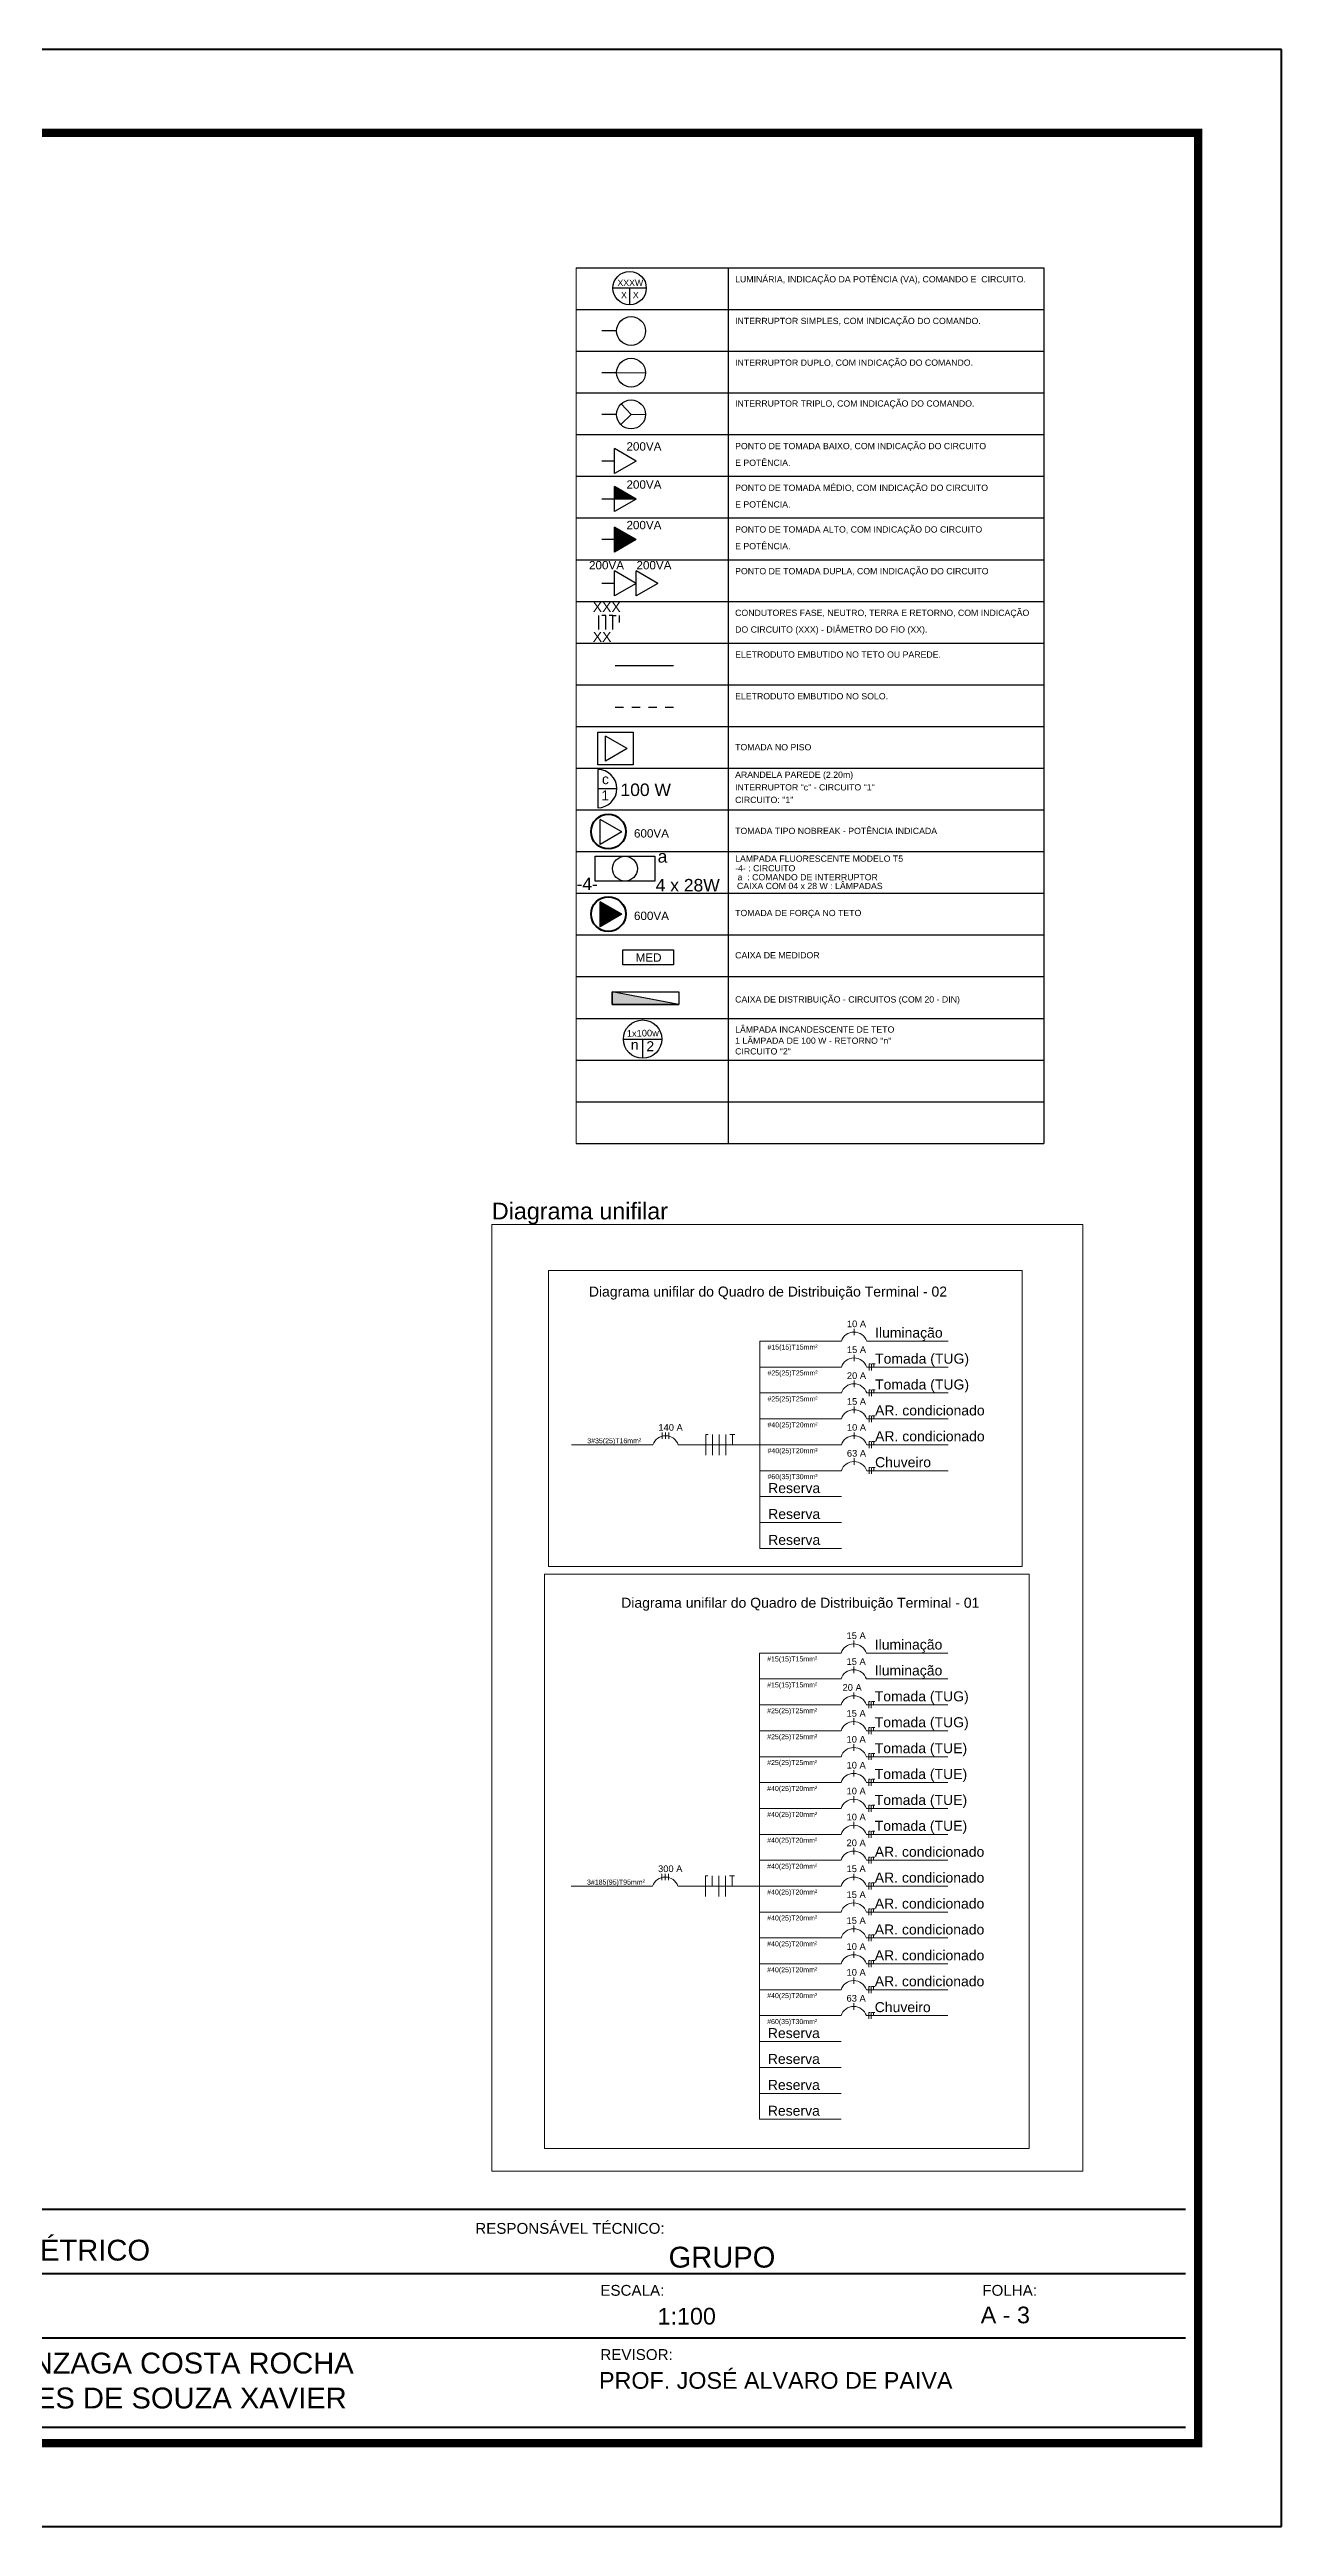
# Model space of a CAD drawing. Header units: millimetres. Extents: x 2676 to 2790, y 20 to 50.
# Drawn here: x 2774.98 to 2789.75, y 20.05 to 49.75 of the extents above; entities that cross this region are included whole.
import ezdxf
from ezdxf.enums import TextEntityAlignment as Align

# ---------------------------------------------------------------- set-up
doc = ezdxf.new("R2010")
doc.units = ezdxf.units.MM
doc.linetypes.add('Dashed', pattern=[0.75, 0.5, -0.25])
doc.layers.add('ARQ-FOLHA', color=7, linetype='Continuous', lineweight=50)
for name, color, linetype in [('CIRCUITO 1', 3, 'Continuous'), ('CIRCUITO 2', 211, 'Continuous'), ('ELETRODUTO PAREDE', 251, 'Dashed'), ('ELETRODUTO TETO', 251, 'Continuous'), ('LUMINÁRIAS', 250, 'Continuous'), ('TOMADAS', 250, 'Continuous')]:
    doc.layers.add(name, color=color, linetype=linetype)
doc.styles.add('arial', font='arial.ttf')
doc.styles.get("Standard").update_dxf_attribs({"font": 'arial.ttf', "height": 1.5})

# ---------------------------------------------------------------- blocks, each defined once
blk = doc.blocks.new('FOLHA A3')
at = {"layer": 'ARQ-FOLHA'}
for p, q in [((420, 0), (0, 0)), ((420, -297), (420, 0)), ((0, -297), (420, -297))]:
    blk.add_line(p, q, dxfattribs=at)
at = {"layer": 'ARQ-FOLHA', "const_width": 1}
blk.add_lwpolyline([(410, -10), (25, -10), (25, -287), (410, -287), (410, -10)], dxfattribs=at)

msp = doc.modelspace()

# ---------------------------------------------------------------- hatches: boundary and pattern name
h = msp.add_hatch(color=4)
h.dxf.hatch_style = 1
h.paths.add_polyline_path([(2782.523, 38.305), (2781.723, 38.455), (2781.723, 38.305)])
h = msp.add_hatch(color=4)
h.dxf.hatch_style = 1
h.paths.add_polyline_path([(2782.523, 38.305), (2781.723, 38.455), (2781.723, 38.305)])
h = msp.add_hatch(color=4)
h.dxf.hatch_style = 1
h.paths.add_polyline_path([(2782.523, 38.305), (2781.723, 38.455), (2781.723, 38.305)])
h = msp.add_hatch(color=4)
h.dxf.hatch_style = 1
h.paths.add_polyline_path([(2782.523, 38.305), (2781.723, 38.455), (2781.723, 38.305)])
msp.add_hatch(color=4).paths.add_polyline_path([(2782.523, 38.305), (2781.723, 38.455), (2781.723, 38.305)])
at = {"layer": 'TOMADAS', "lineweight": 20}
h = msp.add_hatch(color=4, dxfattribs=at)
h.dxf.hatch_style = 1
h.paths.add_polyline_path([(2782.013, 44.363), (2781.753, 44.513), (2781.753, 44.363)])
h = msp.add_hatch(color=4, dxfattribs=at)
h.dxf.hatch_style = 1
h.paths.add_polyline_path([(2781.753, 43.727), (2782.013, 43.877), (2781.753, 44.027)])
at = {"layer": 'TOMADAS'}
h = msp.add_hatch(color=4, dxfattribs=at)
h.dxf.hatch_style = 1
h.paths.add_polyline_path([(2781.839, 39.385), (2781.58, 39.535), (2781.58, 39.235)])
at = {"layer": 'TOMADAS', "linetype": 'Continuous', "transparency": 33554687}
h = msp.add_hatch(dxfattribs=at)
h.set_pattern_fill('ANSI31', color=4, scale=0.9, angle=-180)
h.set_pattern_definition([(225, (0, 1.4296), (2.0205576, -2.0205576), [])])
h.paths.add_polyline_path([(2782.523, 38.305), (2781.723, 38.455), (2781.723, 38.305)])

# ---------------------------------------------------------------- linework, layer by layer
at = {"color": 7}
for p, q in [((2781.292, 47.137), (2786.9, 47.137)), ((2783.115, 47.137), (2783.115, 36.637)), ((2786.9, 47.137), (2786.9, 36.637)), ((2781.292, 46.637), (2786.9, 46.637)), ((2781.292, 46.137), (2786.9, 46.137)), ((2781.292, 45.637), (2786.9, 45.637)), ((2781.292, 45.137), (2786.9, 45.137)), ((2781.292, 44.637), (2786.9, 44.637)), ((2781.292, 44.137), (2786.9, 44.137)), ((2781.292, 43.637), (2786.9, 43.637)), ((2781.292, 43.137), (2786.9, 43.137)), ((2781.292, 42.637), (2786.9, 42.637)), ((2781.292, 42.137), (2786.9, 42.137)), ((2781.292, 41.637), (2786.9, 41.637)), ((2781.292, 41.137), (2786.9, 41.137)), ((2781.292, 40.637), (2786.9, 40.637)), ((2781.292, 40.137), (2786.9, 40.137)), ((2781.292, 39.637), (2786.9, 39.637)), ((2781.292, 39.137), (2786.9, 39.137)), ((2781.292, 38.637), (2786.9, 38.637)), ((2781.292, 38.137), (2786.9, 38.137)), ((2781.292, 37.637), (2786.9, 37.637)), ((2781.292, 37.137), (2786.9, 37.137)), ((2781.292, 36.637), (2786.9, 36.637))]:
    msp.add_line(p, q, dxfattribs=at)
at = {"color": 4}
for p, q in [((2781.562, 42.798), (2781.562, 42.966)), ((2781.646, 42.966), (2781.601, 42.966)), ((2781.646, 42.798), (2781.646, 42.966)), ((2781.73, 42.966), (2781.688, 42.966)), ((2781.73, 42.798), (2781.73, 42.966)), ((2781.73, 42.966), (2781.772, 42.966)), ((2781.81, 42.882), (2781.81, 42.966)), ((2782.523, 38.305), (2781.723, 38.455)), ((2781.723, 38.455), (2781.723, 38.305)), ((2781.723, 38.305), (2781.723, 38.305)), ((2781.723, 38.305), (2782.523, 38.305))]:
    msp.add_line(p, q, dxfattribs=at)
for points in [[(2782.46, 38.959), (2782.46, 38.78), (2781.852, 38.78), (2781.852, 38.959)], [(2782.523, 38.455), (2782.523, 38.305), (2781.723, 38.305), (2781.723, 38.455)]]:
    msp.add_lwpolyline(points, close=True, dxfattribs=at)
at = {"layer": 'ARQ-FOLHA'}
for p, q in [((2788.599, 23.853), (2771.399, 23.853)), ((2788.599, 23.083), (2771.399, 23.083)), ((2788.599, 22.313), (2771.399, 22.313)), ((2788.599, 21.239), (2771.399, 21.239))]:
    msp.add_line(p, q, dxfattribs=at)
at = {"layer": 'ARQ-FOLHA', "color": 4}
for centre in [(2781.678, 40.376), (2781.678, 39.388)]:
    msp.add_circle(centre, 0.208, dxfattribs=at)
at = {"layer": 'CIRCUITO 1', "color": 4, "linetype": 'Continuous', "ltscale": 0.02}
for p, q in [((2781.777, 46.379), (2781.598, 46.379)), ((2781.777, 45.879), (2781.598, 45.879)), ((2781.777, 45.379), (2781.598, 45.379))]:
    msp.add_line(p, q, dxfattribs=at)
at = {"layer": 'CIRCUITO 1', "color": 4}
for p, q in [((2781.55, 41.122), (2781.55, 40.662)), ((2781.55, 40.892), (2781.78, 40.892))]:
    msp.add_line(p, q, dxfattribs=at)
msp.add_arc((2781.55, 40.892), 0.23, 270, 90, dxfattribs=at)
at = {"layer": 'CIRCUITO 2', "color": 4}
for p, q in [((2781.858, 37.888), (2782.318, 37.888)), ((2782.088, 37.888), (2782.088, 37.658))]:
    msp.add_line(p, q, dxfattribs=at)
for centre, radius in [((2781.95, 46.379), 0.173), ((2781.95, 45.879), 0.173), ((2781.95, 45.379), 0.173), ((2782.088, 37.888), 0.23)]:
    msp.add_circle(centre, radius, dxfattribs=at)
at = {"layer": 'ELETRODUTO PAREDE', "color": 4, "ltscale": 0.2}
msp.add_line((2781.76, 41.868), (2782.46, 41.868), dxfattribs=at)
at = {"layer": 'ELETRODUTO TETO', "color": 4}
msp.add_line((2781.76, 42.368), (2782.46, 42.368), dxfattribs=at)
at = {"layer": 'LUMINÁRIAS', "color": 4}
for p, q in [((2782.133, 46.893), (2781.733, 46.893)), ((2781.933, 46.893), (2781.933, 46.693))]:
    msp.add_line(p, q, dxfattribs=at)
msp.add_circle((2781.933, 46.893), 0.2, dxfattribs=at)
at = {"layer": 'TOMADAS', "color": 7, "lineweight": 20}
for p, q in [((2781.292, 47.137), (2781.292, 36.637)), ((2783.494, 34.266), (2784.472, 34.266)), ((2783.494, 34.266), (2783.494, 31.781)), ((2784.624, 34.376), (2784.624, 34.415)), ((2784.624, 34.337), (2784.624, 34.376)), ((2784.776, 34.266), (2785.754, 34.266)), ((2783.494, 33.955), (2784.472, 33.955)), ((2784.624, 34.065), (2784.624, 34.104)), ((2784.624, 34.026), (2784.624, 34.065)), ((2784.776, 33.955), (2785.754, 33.955)), ((2784.804, 33.955), (2784.804, 33.994)), ((2784.804, 33.994), (2784.823, 33.994)), ((2784.804, 33.916), (2784.804, 33.955)), ((2784.832, 33.955), (2784.832, 33.994)), ((2784.832, 33.916), (2784.832, 33.955)), ((2784.841, 33.994), (2784.86, 33.994)), ((2784.86, 33.955), (2784.86, 33.994)), ((2784.86, 33.994), (2784.879, 33.994)), ((2783.494, 33.645), (2784.472, 33.645)), ((2784.624, 33.755), (2784.624, 33.794)), ((2784.624, 33.716), (2784.624, 33.755)), ((2784.776, 33.645), (2785.754, 33.645)), ((2784.804, 33.645), (2784.804, 33.684)), ((2784.804, 33.684), (2784.823, 33.684)), ((2784.804, 33.605), (2784.804, 33.645)), ((2784.832, 33.645), (2784.832, 33.684)), ((2784.832, 33.605), (2784.832, 33.645)), ((2784.841, 33.684), (2784.86, 33.684)), ((2784.86, 33.645), (2784.86, 33.684)), ((2784.86, 33.684), (2784.879, 33.684)), ((2783.494, 33.334), (2784.472, 33.334)), ((2784.624, 33.444), (2784.624, 33.483)), ((2784.624, 33.405), (2784.624, 33.444)), ((2784.776, 33.334), (2785.754, 33.334)), ((2784.804, 33.334), (2784.804, 33.373)), ((2784.804, 33.373), (2784.823, 33.373)), ((2784.804, 33.295), (2784.804, 33.334)), ((2784.832, 33.334), (2784.832, 33.373)), ((2784.832, 33.295), (2784.832, 33.334)), ((2784.841, 33.373), (2784.86, 33.373)), ((2784.86, 33.334), (2784.86, 33.373)), ((2784.86, 33.373), (2784.879, 33.373)), ((2781.234, 33.023), (2782.212, 33.023)), ((2782.324, 33.134), (2782.324, 33.173)), ((2782.324, 33.095), (2782.324, 33.134)), ((2782.364, 33.134), (2782.364, 33.173)), ((2782.364, 33.095), (2782.364, 33.134)), ((2782.404, 33.134), (2782.404, 33.173)), ((2782.404, 33.095), (2782.404, 33.134)), ((2782.516, 33.023), (2783.494, 33.023)), ((2782.845, 33.023), (2782.845, 33.148)), ((2782.845, 33.148), (2782.875, 33.148)), ((2782.845, 32.898), (2782.845, 33.023)), ((2782.925, 33.023), (2782.925, 33.148)), ((2782.925, 32.898), (2782.925, 33.023)), ((2783.005, 33.023), (2783.005, 33.148)), ((2783.005, 32.898), (2783.005, 33.023)), ((2783.085, 33.023), (2783.085, 33.148)), ((2783.085, 32.898), (2783.085, 33.023)), ((2783.135, 33.148), (2783.165, 33.148)), ((2783.165, 33.023), (2783.165, 33.148)), ((2783.165, 33.148), (2783.195, 33.148)), ((2783.494, 33.023), (2784.472, 33.023)), ((2784.624, 33.134), (2784.624, 33.173)), ((2784.624, 33.095), (2784.624, 33.134)), ((2784.776, 33.023), (2785.754, 33.023)), ((2784.804, 33.023), (2784.804, 33.063)), ((2784.804, 33.063), (2784.823, 33.063)), ((2784.804, 32.984), (2784.804, 33.023)), ((2784.832, 33.023), (2784.832, 33.063)), ((2784.832, 32.984), (2784.832, 33.023)), ((2784.841, 33.063), (2784.86, 33.063)), ((2784.86, 33.023), (2784.86, 33.063)), ((2784.86, 33.063), (2784.879, 33.063)), ((2783.494, 32.713), (2784.472, 32.713)), ((2784.624, 32.823), (2784.624, 32.862)), ((2784.624, 32.784), (2784.624, 32.823)), ((2784.776, 32.713), (2785.754, 32.713)), ((2784.804, 32.713), (2784.804, 32.752)), ((2784.804, 32.752), (2784.823, 32.752)), ((2784.804, 32.674), (2784.804, 32.713)), ((2784.832, 32.713), (2784.832, 32.752)), ((2784.832, 32.674), (2784.832, 32.713)), ((2784.841, 32.752), (2784.86, 32.752)), ((2784.86, 32.713), (2784.86, 32.752)), ((2784.86, 32.752), (2784.879, 32.752)), ((2783.494, 32.402), (2784.472, 32.402)), ((2783.494, 32.092), (2784.472, 32.092)), ((2783.494, 31.781), (2784.472, 31.781)), ((2784.62, 30.637), (2784.62, 30.676)), ((2784.62, 30.597), (2784.62, 30.637)), ((2783.49, 30.526), (2784.468, 30.526)), ((2783.49, 30.526), (2783.49, 24.936)), ((2784.62, 30.326), (2784.62, 30.365)), ((2784.62, 30.287), (2784.62, 30.326)), ((2784.772, 30.526), (2785.75, 30.526)), ((2783.49, 30.216), (2784.468, 30.216)), ((2784.62, 30.015), (2784.62, 30.055)), ((2784.62, 29.976), (2784.62, 30.015)), ((2784.772, 30.216), (2785.75, 30.216)), ((2783.49, 29.905), (2784.468, 29.905)), ((2784.62, 29.705), (2784.62, 29.744)), ((2784.62, 29.666), (2784.62, 29.705)), ((2784.772, 29.905), (2785.75, 29.905)), ((2784.8, 29.905), (2784.8, 29.944)), ((2784.8, 29.944), (2784.819, 29.944)), ((2784.8, 29.866), (2784.8, 29.905)), ((2784.828, 29.905), (2784.828, 29.944)), ((2784.828, 29.866), (2784.828, 29.905)), ((2784.838, 29.944), (2784.856, 29.944)), ((2784.856, 29.905), (2784.856, 29.944)), ((2784.856, 29.944), (2784.875, 29.944)), ((2783.49, 29.595), (2784.468, 29.595)), ((2784.62, 29.394), (2784.62, 29.433)), ((2784.772, 29.595), (2785.75, 29.595)), ((2784.8, 29.595), (2784.8, 29.634)), ((2784.8, 29.634), (2784.819, 29.634)), ((2784.8, 29.556), (2784.8, 29.595)), ((2784.828, 29.595), (2784.828, 29.634)), ((2784.828, 29.556), (2784.828, 29.595)), ((2784.838, 29.634), (2784.856, 29.634)), ((2784.856, 29.595), (2784.856, 29.634)), ((2784.856, 29.634), (2784.875, 29.634)), ((2783.49, 29.284), (2784.468, 29.284)), ((2784.62, 29.355), (2784.62, 29.394)), ((2784.62, 29.084), (2784.62, 29.123)), ((2784.772, 29.284), (2785.75, 29.284)), ((2784.8, 29.284), (2784.8, 29.323)), ((2784.8, 29.323), (2784.819, 29.323)), ((2784.8, 29.245), (2784.8, 29.284)), ((2784.828, 29.284), (2784.828, 29.323)), ((2784.828, 29.245), (2784.828, 29.284)), ((2784.838, 29.323), (2784.856, 29.323)), ((2784.856, 29.284), (2784.856, 29.323)), ((2784.856, 29.323), (2784.875, 29.323)), ((2783.49, 28.974), (2784.468, 28.974)), ((2784.62, 29.045), (2784.62, 29.084)), ((2784.62, 28.773), (2784.62, 28.812)), ((2784.772, 28.974), (2785.75, 28.974)), ((2784.8, 28.974), (2784.8, 29.013)), ((2784.8, 29.013), (2784.819, 29.013)), ((2784.8, 28.934), (2784.8, 28.974)), ((2784.828, 28.974), (2784.828, 29.013)), ((2784.828, 28.934), (2784.828, 28.974)), ((2784.838, 29.013), (2784.856, 29.013)), ((2784.856, 28.974), (2784.856, 29.013)), ((2784.856, 29.013), (2784.875, 29.013)), ((2783.49, 28.663), (2784.468, 28.663)), ((2784.62, 28.734), (2784.62, 28.773)), ((2784.772, 28.663), (2785.75, 28.663)), ((2784.8, 28.663), (2784.8, 28.702)), ((2784.8, 28.702), (2784.819, 28.702)), ((2784.8, 28.624), (2784.8, 28.663)), ((2784.828, 28.663), (2784.828, 28.702)), ((2784.828, 28.624), (2784.828, 28.663)), ((2784.838, 28.702), (2784.856, 28.702)), ((2784.856, 28.663), (2784.856, 28.702)), ((2784.856, 28.702), (2784.875, 28.702)), ((2783.49, 28.352), (2784.468, 28.352)), ((2784.62, 28.463), (2784.62, 28.502)), ((2784.62, 28.423), (2784.62, 28.463)), ((2784.772, 28.352), (2785.75, 28.352)), ((2784.8, 28.352), (2784.8, 28.392)), ((2784.8, 28.392), (2784.819, 28.392)), ((2784.8, 28.313), (2784.8, 28.352)), ((2784.828, 28.352), (2784.828, 28.392)), ((2784.828, 28.313), (2784.828, 28.352)), ((2784.838, 28.392), (2784.856, 28.392)), ((2784.856, 28.352), (2784.856, 28.392)), ((2784.856, 28.392), (2784.875, 28.392)), ((2783.49, 28.042), (2784.468, 28.042)), ((2784.62, 28.152), (2784.62, 28.191)), ((2784.62, 28.113), (2784.62, 28.152)), ((2784.772, 28.042), (2785.75, 28.042)), ((2784.8, 28.042), (2784.8, 28.081)), ((2784.8, 28.081), (2784.819, 28.081)), ((2784.8, 28.003), (2784.8, 28.042)), ((2784.828, 28.042), (2784.828, 28.081)), ((2784.828, 28.003), (2784.828, 28.042)), ((2784.838, 28.081), (2784.856, 28.081)), ((2784.856, 28.042), (2784.856, 28.081)), ((2784.856, 28.081), (2784.875, 28.081)), ((2781.23, 27.731), (2782.208, 27.731)), ((2782.32, 27.842), (2782.32, 27.881)), ((2782.32, 27.802), (2782.32, 27.842)), ((2782.36, 27.842), (2782.36, 27.881)), ((2782.36, 27.802), (2782.36, 27.842)), ((2782.4, 27.842), (2782.4, 27.881)), ((2782.4, 27.802), (2782.4, 27.842)), ((2782.513, 27.731), (2783.49, 27.731)), ((2782.841, 27.731), (2782.841, 27.856)), ((2782.841, 27.856), (2782.872, 27.856)), ((2782.841, 27.606), (2782.841, 27.731)), ((2782.921, 27.731), (2782.921, 27.856)), ((2783.001, 27.731), (2783.001, 27.856)), ((2783.001, 27.606), (2783.001, 27.731)), ((2783.081, 27.731), (2783.081, 27.856)), ((2783.081, 27.606), (2783.081, 27.731)), ((2783.131, 27.856), (2783.161, 27.856)), ((2783.161, 27.731), (2783.161, 27.856)), ((2783.161, 27.856), (2783.192, 27.856)), ((2783.49, 27.731), (2784.468, 27.731)), ((2784.62, 27.842), (2784.62, 27.881)), ((2784.62, 27.802), (2784.62, 27.842)), ((2784.772, 27.731), (2785.75, 27.731)), ((2784.8, 27.731), (2784.8, 27.77)), ((2784.8, 27.77), (2784.819, 27.77)), ((2784.8, 27.692), (2784.8, 27.731)), ((2784.828, 27.731), (2784.828, 27.77)), ((2784.828, 27.692), (2784.828, 27.731)), ((2784.838, 27.77), (2784.856, 27.77)), ((2784.856, 27.731), (2784.856, 27.77)), ((2784.856, 27.77), (2784.875, 27.77)), ((2783.49, 27.421), (2784.468, 27.421)), ((2784.62, 27.531), (2784.62, 27.57)), ((2784.62, 27.492), (2784.62, 27.531)), ((2784.772, 27.421), (2785.75, 27.421)), ((2784.8, 27.421), (2784.8, 27.46)), ((2784.8, 27.46), (2784.819, 27.46)), ((2784.8, 27.382), (2784.8, 27.421)), ((2784.828, 27.421), (2784.828, 27.46)), ((2784.828, 27.382), (2784.828, 27.421)), ((2784.838, 27.46), (2784.856, 27.46)), ((2784.856, 27.421), (2784.856, 27.46)), ((2784.856, 27.46), (2784.875, 27.46)), ((2783.49, 27.11), (2784.468, 27.11)), ((2784.62, 27.22), (2784.62, 27.26)), ((2784.62, 27.181), (2784.62, 27.22)), ((2784.772, 27.11), (2785.75, 27.11)), ((2784.8, 27.11), (2784.8, 27.149)), ((2784.8, 27.149), (2784.819, 27.149)), ((2784.8, 27.071), (2784.8, 27.11)), ((2784.828, 27.11), (2784.828, 27.149)), ((2784.828, 27.071), (2784.828, 27.11)), ((2784.838, 27.149), (2784.856, 27.149)), ((2784.856, 27.11), (2784.856, 27.149)), ((2784.856, 27.149), (2784.875, 27.149)), ((2783.49, 26.8), (2784.468, 26.8)), ((2784.62, 26.91), (2784.62, 26.949)), ((2784.62, 26.871), (2784.62, 26.91)), ((2784.772, 26.8), (2785.75, 26.8)), ((2784.8, 26.8), (2784.8, 26.839)), ((2784.8, 26.839), (2784.819, 26.839)), ((2784.8, 26.761), (2784.8, 26.8)), ((2784.828, 26.8), (2784.828, 26.839)), ((2784.828, 26.761), (2784.828, 26.8)), ((2784.838, 26.839), (2784.856, 26.839)), ((2784.856, 26.8), (2784.856, 26.839)), ((2784.856, 26.839), (2784.875, 26.839)), ((2783.49, 26.489), (2784.468, 26.489)), ((2784.62, 26.599), (2784.62, 26.638)), ((2784.62, 26.56), (2784.62, 26.599)), ((2784.772, 26.489), (2785.75, 26.489)), ((2784.8, 26.489), (2784.8, 26.528)), ((2784.8, 26.528), (2784.819, 26.528)), ((2784.8, 26.45), (2784.8, 26.489)), ((2784.828, 26.489), (2784.828, 26.528)), ((2784.828, 26.45), (2784.828, 26.489)), ((2784.838, 26.528), (2784.856, 26.528)), ((2784.856, 26.489), (2784.856, 26.528)), ((2784.856, 26.528), (2784.875, 26.528)), ((2783.49, 26.179), (2784.468, 26.179)), ((2784.62, 26.289), (2784.62, 26.328)), ((2784.62, 26.25), (2784.62, 26.289)), ((2784.772, 26.179), (2785.75, 26.179)), ((2784.8, 26.179), (2784.8, 26.218)), ((2784.8, 26.218), (2784.819, 26.218)), ((2784.8, 26.139), (2784.8, 26.179)), ((2784.828, 26.179), (2784.828, 26.218)), ((2784.828, 26.139), (2784.828, 26.179)), ((2784.838, 26.218), (2784.856, 26.218)), ((2784.856, 26.179), (2784.856, 26.218)), ((2784.856, 26.218), (2784.875, 26.218)), ((2783.49, 25.868), (2784.468, 25.868)), ((2783.49, 25.557), (2784.468, 25.557)), ((2783.49, 25.247), (2784.468, 25.247)), ((2783.49, 24.936), (2784.468, 24.936))]:
    msp.add_line(p, q, dxfattribs=at)
at = {"layer": 'TOMADAS', "color": 4, "lineweight": 20}
for p, q in [((2781.777, 45.879), (2782.123, 45.879)), ((2781.95, 45.379), (2781.83, 45.504)), ((2781.95, 45.379), (2781.828, 45.257)), ((2781.95, 45.379), (2782.123, 45.379))]:
    msp.add_line(p, q, dxfattribs=at)
at = {"layer": 'TOMADAS', "color": 4, "linetype": 'Continuous'}
for p, q in [((2781.753, 44.67), (2781.753, 44.97)), ((2782.013, 44.82), (2781.753, 44.97)), ((2781.753, 44.82), (2781.598, 44.82)), ((2782.013, 44.82), (2781.753, 44.67)), ((2781.753, 44.363), (2781.598, 44.363)), ((2781.753, 44.213), (2781.753, 44.513)), ((2782.013, 44.363), (2781.753, 44.513)), ((2782.013, 44.363), (2781.753, 44.213)), ((2781.753, 43.727), (2781.753, 44.027)), ((2782.013, 43.877), (2781.753, 44.027)), ((2781.753, 43.877), (2781.598, 43.877)), ((2782.013, 43.877), (2781.753, 43.727)), ((2781.753, 43.203), (2781.753, 43.503)), ((2782.013, 43.353), (2781.753, 43.503)), ((2782.013, 43.203), (2782.013, 43.503)), ((2782.273, 43.353), (2782.013, 43.503)), ((2781.753, 43.353), (2781.598, 43.353)), ((2782.013, 43.353), (2781.753, 43.203)), ((2782.273, 43.353), (2782.013, 43.203)), ((2781.645, 41.221), (2781.645, 41.521)), ((2781.905, 41.371), (2781.645, 41.521)), ((2781.905, 41.371), (2781.645, 41.221)), ((2781.58, 40.223), (2781.58, 40.523)), ((2781.839, 40.373), (2781.58, 40.523)), ((2781.839, 40.373), (2781.58, 40.223)), ((2781.58, 39.235), (2781.58, 39.535)), ((2781.839, 39.385), (2781.58, 39.535)), ((2781.839, 39.385), (2781.58, 39.235))]:
    msp.add_line(p, q, dxfattribs=at)
at = {"layer": 'TOMADAS', "color": 5, "lineweight": 20}
msp.add_line((2781.753, 44.363), (2782.013, 44.363), dxfattribs=at)
at = {"layer": 'TOMADAS', "color": 4, "linetype": 'Continuous'}
msp.add_lwpolyline([(2781.977, 41.177), (2781.55, 41.177), (2781.55, 41.568), (2781.977, 41.568)], close=True, dxfattribs=at)
at = {"layer": 'TOMADAS', "color": 4}
msp.add_lwpolyline([(2781.519, 40.081), (2782.236, 40.081), (2782.236, 39.784), (2781.519, 39.784)], close=True, dxfattribs=at)
at = {"layer": 'TOMADAS', "color": 7, "lineweight": 20}
for points in [[(2780.281, 35.665), (2787.369, 35.665), (2787.369, 24.315), (2780.281, 24.315)], [(2786.641, 35.113), (2780.961, 35.113), (2780.961, 31.566), (2786.641, 31.566)], [(2786.722, 31.471), (2780.912, 31.471), (2780.912, 24.586), (2786.722, 24.586)]]:
    msp.add_lwpolyline(points, close=True, dxfattribs=at)
at = {"layer": 'TOMADAS', "color": 4}
msp.add_circle((2781.877, 39.932), 0.149, dxfattribs=at)
at = {"layer": 'TOMADAS', "color": 7, "lineweight": 20}
for centre in [(2784.624, 34.216), (2784.624, 33.905), (2784.624, 33.595), (2784.624, 33.284), (2782.364, 32.973), (2784.624, 32.973), (2784.624, 32.663), (2784.62, 30.476), (2784.62, 30.166), (2784.62, 29.855), (2784.62, 29.545), (2784.62, 29.234), (2784.62, 28.924), (2784.62, 28.613), (2784.62, 28.302), (2784.62, 27.992), (2782.36, 27.681), (2784.62, 27.681), (2784.62, 27.371), (2784.62, 27.06), (2784.62, 26.75), (2784.62, 26.439), (2784.62, 26.129)]:
    msp.add_arc(centre, 0.16, 18.1739, 161.8261, dxfattribs=at)

# ---------------------------------------------------------------- block references
at = {"layer": 'ARQ-FOLHA', "xscale": 0.1, "yscale": 0.1, "zscale": 0.1}
msp.add_blockref('FOLHA A3', (2747.749, 49.754), dxfattribs=at)

# ---------------------------------------------------------------- texts
at = {"color": 7}
for s, p in [('LUMINÁRIA, INDICAÇÃO DA POTÊNCIA (VA), COMANDO E  CIRCUITO.', (2783.198, 47.037)), ('INTERRUPTOR SIMPLES, COM INDICAÇÃO DO COMANDO.', (2783.198, 46.537)), ('INTERRUPTOR DUPLO, COM INDICAÇÃO DO COMANDO.', (2783.198, 46.037)), ('INTERRUPTOR TRIPLO, COM INDICAÇÃO DO COMANDO.', (2783.198, 45.547)), ('PONTO DE TOMADA BAIXO, COM INDICAÇÃO DO CIRCUITO ', (2783.198, 45.037)), ('E POTÊNCIA.', (2783.198, 44.837)), ('PONTO DE TOMADA MÉDIO, COM INDICAÇÃO DO CIRCUITO ', (2783.198, 44.537)), ('E POTÊNCIA.', (2783.198, 44.337)), ('PONTO DE TOMADA ALTO, COM INDICAÇÃO DO CIRCUITO ', (2783.198, 44.037)), ('E POTÊNCIA.', (2783.198, 43.837)), ('PONTO DE TOMADA DUPLA, COM INDICAÇÃO DO CIRCUITO ', (2783.198, 43.537)), ('CONDUTORES FASE, NEUTRO, TERRA E RETORNO, COM INDICAÇÃO', (2783.198, 43.037)), ('DO CIRCUITO (XXX) - DIÂMETRO DO FIO (XX).', (2783.198, 42.837)), ('ELETRODUTO EMBUTIDO NO TETO OU PAREDE.', (2783.198, 42.537)), ('ELETRODUTO EMBUTIDO NO SOLO.', (2783.198, 42.037)), ('TOMADA NO PISO', (2783.198, 41.426)), ('ARANDELA PAREDE (2.20m)', (2783.198, 41.096)), ('CIRCUITO: "1"', (2783.198, 40.794)), ('INTERRUPTOR "c" - CIRCUITO "1"', (2783.198, 40.945)), ('TOMADA TIPO NOBREAK - POTÊNCIA INDICADA', (2783.198, 40.422)), ('-4- : CIRCUITO', (2783.198, 39.975)), ('LAMPADA FLUORESCENTE MODELO T5', (2783.198, 40.09)), (' a  : COMANDO DE INTERRUPTOR', (2783.198, 39.867)), ('CAIXA COM 04 x 28 W : LÂMPADAS', (2783.22, 39.762)), ('TOMADA DE FORÇA NO TETO', (2783.198, 39.438)), ('CAIXA DE MEDIDOR', (2783.198, 38.931)), ('CAIXA DE DISTRIBUIÇÃO - CIRCUITOS (COM 20 - DIN)', (2783.198, 38.402)), ('LÂMPADA INCANDESCENTE DE TETO', (2783.198, 38.041)), ('CIRCUITO "2"', (2783.198, 37.779)), ('1 LÂMPADA DE 100 W - RETORNO "n"', (2783.198, 37.907))]:
    msp.add_text(s, height=0.075, dxfattribs=at).set_placement(p, align=Align.TOP_LEFT)
at = {"color": 4}
msp.add_text('MED', height=0.1, dxfattribs=at).set_placement((2782.005, 38.816))
at = {"layer": 'ARQ-FOLHA', "style": 'arial'}
for s, height, p in [('PROJETO ELÉTRICO  ', 0.25, (2772.69, 23.242)), ('RESPONSÁVEL TÉCNICO:', 0.13, (2780.082, 23.563)), ('GRUPO', 0.25, (2782.4, 23.158)), ('ESCALA:', 0.13, (2781.582, 22.82)), ('FOLHA:', 0.13, (2786.162, 22.82)), ('1:100', 0.2, (2782.268, 22.475)), ('A - 3', 0.2, (2786.143, 22.49)), ('REVISOR:', 0.13, (2781.582, 22.05)), ('PROF. JOSÉ ALVARO DE PAIVA ', 0.2, (2781.566, 21.705))]:
    msp.add_text(s, height=height, dxfattribs=at).set_placement(p)
at = {"layer": 'CIRCUITO 1', "color": 4}
for s, height, p in [('c', 0.12, (2781.601, 40.945)), ('1', 0.12, (2781.594, 40.75)), ('100 W', 0.15, (2781.823, 40.803)), ('2', 0.12, (2782.134, 37.743))]:
    msp.add_text(s, height=height, dxfattribs=at).set_placement(p)
at = {"layer": 'CIRCUITO 2', "color": 4}
msp.add_text('1x100w', height=0.08, rotation=1, dxfattribs=at).set_placement((2781.899, 37.916))
msp.add_text('n', height=0.12, dxfattribs=at).set_placement((2781.947, 37.761))
at = {"layer": 'LUMINÁRIAS', "color": 4}
for s, p in [('XXXW', (2781.787, 46.919)), ('X', (2781.83, 46.772)), ('X', (2781.972, 46.772))]:
    msp.add_text(s, height=0.075, dxfattribs=at).set_placement(p)
at = {"layer": 'TOMADAS', "color": 2, "linetype": 'Continuous'}
for p in [(2781.895, 44.945), (2781.895, 44.488), (2781.895, 44.002), (2781.446, 43.521), (2782.015, 43.521)]:
    msp.add_text('200VA', height=0.1, dxfattribs=at).set_placement(p)
at = {"layer": 'TOMADAS', "color": 4, "lineweight": 20}
for s, p in [('XXX', (2781.491, 43.009)), ('XX', (2781.491, 42.651))]:
    msp.add_text(s, height=0.12, dxfattribs=at).set_placement(p)
at = {"layer": 'TOMADAS', "color": 4, "linetype": 'Continuous'}
for p in [(2781.985, 40.305), (2781.985, 39.317)]:
    msp.add_text('600VA', height=0.1, dxfattribs=at).set_placement(p)
at = {"layer": 'TOMADAS', "color": 4}
for s, p in [('a', (2782.269, 40.004)), ('-4-', (2781.296, 39.675)), ('4 x 28W', (2782.245, 39.659))]:
    msp.add_text(s, height=0.15, dxfattribs=at).set_placement(p)
at = {"layer": 'TOMADAS', "color": 7, "lineweight": 20, "attachment_point": 1}
for s, width, heights, insert, char_height in [('Diagrama unifilar', 7.87784, [1.325], (2780.281, 35.927), 0.2), ('Diagrama unifilar do Quadro de Distribuição Terminal - 02', 10.94652, [0.443], (2781.444, 34.921), 0.12), ('10 A', 0.64666, [0], (2784.538, 34.514), 0.08), ('\\pxi-3,l4,t4;#15(15)T15mm²', 3.78287, [0.467], (2783.526, 34.225), 0.06), ('15 A', 0.64666, [0], (2784.538, 34.204), 0.08), ('Iluminação', 2.3274, [0], (2784.876, 34.428), 0.12), ('\\pxi-3,l4,t4;#25(25)T25mm²', 3.78287, [0.467], (2783.526, 33.915), 0.06), ('20 A', 0.64666, [0], (2784.538, 33.893), 0.08), ('Tomada (TUG)', 2.97131, [0.545], (2784.876, 34.117), 0.12), ('\\pxi-3,l4,t4;#25(25)T25mm²', 3.78287, [0.467], (2783.526, 33.604), 0.06), ('15 A', 0.64666, [0], (2784.538, 33.583), 0.08), ('Tomada (TUG)', 3.0518, [0.317], (2784.876, 33.807), 0.12), ('140 A', 0.85412, [0.368], (2782.278, 33.272), 0.08), ('\\pxi-3,l4,t4;#40(25)T20mm²', 3.78287, [0.467], (2783.526, 33.293), 0.06), ('10 A', 0.64666, [0], (2784.538, 33.272), 0.08), ('AR. condicionado', 4.05621, [0.185], (2784.876, 33.496), 0.12), ('\\pxi-3,l4,t4;3#35(25)T16mm²', 3.78287, [0.467], (2781.365, 33.102), 0.06), ('\\pxi-3,l4,t4;#40(25)T20mm²', 3.78287, [0.467], (2783.526, 32.983), 0.06), ('AR. condicionado', 3.62401, [0.287], (2784.876, 33.186), 0.12), ('\\pxi-3,l4,t4;#60(35)T30mm²', 3.78287, [0.467], (2783.526, 32.672), 0.06), ('63 A', 0.64666, [0], (2784.538, 32.962), 0.08), ('Chuveiro', 2.3274, [0], (2784.876, 32.875), 0.12), ('Reserva', 2.3274, [0], (2783.594, 32.565), 0.12), ('Reserva', 2.3274, [0], (2783.594, 32.254), 0.12), ('Reserva', 2.3274, [0], (2783.594, 31.944), 0.12), ('Diagrama unifilar do Quadro de Distribuição Terminal - 01', 10.94652, [0.443], (2781.832, 31.19), 0.12), ('15 A', 0.64666, [0], (2784.534, 30.775), 0.08), ('Iluminação', 2.3274, [0], (2784.872, 30.689), 0.12), ('\\pxi-3,l4,t4;#15(15)T15mm²', 3.78287, [0.467], (2783.522, 30.486), 0.06), ('15 A', 0.64666, [0], (2784.534, 30.465), 0.08), ('Iluminação', 2.3274, [0], (2784.872, 30.378), 0.12), ('\\pxi-3,l4,t4;#15(15)T15mm²', 3.78287, [0.467], (2783.522, 30.175), 0.06), ('20 A', 0.64666, [0], (2784.486, 30.154), 0.08), ('Tomada (TUG)', 2.89614, [0.673], (2784.872, 30.068), 0.12), ('\\pxi-3,l4,t4;#25(25)T25mm²', 3.78287, [0.467], (2783.522, 29.865), 0.06), ('15 A', 0.64666, [0], (2784.534, 29.843), 0.08), ('Tomada (TUG)', 2.89614, [0.673], (2784.872, 29.757), 0.12), ('\\pxi-3,l4,t4;#25(25)T25mm²', 3.78287, [0.467], (2783.522, 29.554), 0.06), ('10 A', 0.64666, [0], (2784.534, 29.533), 0.08), ('Tomada (TUE)', 2.98787, [0.399], (2784.872, 29.446), 0.12), ('\\pxi-3,l4,t4;#25(25)T25mm²', 3.78287, [0.467], (2783.522, 29.244), 0.06), ('10 A', 0.64666, [0], (2784.534, 29.222), 0.08), ('Tomada (TUE)', 2.98787, [0.399], (2784.872, 29.136), 0.12), ('\\pxi-3,l4,t4;#40(25)T20mm²', 3.78287, [0.467], (2783.522, 28.933), 0.06), ('10 A', 0.64666, [0], (2784.534, 28.912), 0.08), ('Tomada (TUE)', 2.98787, [0.399], (2784.872, 28.825), 0.12), ('\\pxi-3,l4,t4;#40(25)T20mm²', 3.78287, [0.467], (2783.522, 28.622), 0.06), ('10 A', 0.64666, [0], (2784.534, 28.601), 0.08), ('Tomada (TUE)', 2.98787, [0.399], (2784.872, 28.515), 0.12), ('\\pxi-3,l4,t4;#40(25)T20mm²', 3.78287, [0.467], (2783.522, 28.312), 0.06), ('20 A', 0.64666, [0], (2784.534, 28.291), 0.08), ('300 A', 0.78496, [0.381], (2782.274, 27.98), 0.08), ('\\pxi-3,l4,t4;#40(25)T20mm²', 3.78287, [0.467], (2783.522, 28.001), 0.06), ('15 A', 0.64666, [0], (2784.534, 27.98), 0.08), ('AR. condicionado', 3.53757, [0.114], (2784.872, 28.204), 0.12), ('\\pxi-3,l4,t4;3#185(95)T95mm²', 3.78287, [0.467], (2781.362, 27.81), 0.06), ('\\pxi-3,l4,t4;#40(25)T20mm²', 3.78287, [0.467], (2783.522, 27.691), 0.06), ('15 A', 0.64666, [0], (2784.534, 27.67), 0.08), ('AR. condicionado', 3.53757, [0.114], (2784.872, 27.894), 0.12), ('\\pxi-3,l4,t4;#40(25)T20mm²', 3.78287, [0.467], (2783.522, 27.38), 0.06), ('15 A', 0.64666, [0], (2784.534, 27.359), 0.08), ('AR. condicionado', 3.53757, [0.114], (2784.872, 27.583), 0.12), ('\\pxi-3,l4,t4;#40(25)T20mm²', 3.78287, [0.467], (2783.522, 27.07), 0.06), ('10 A', 0.64666, [0], (2784.534, 27.048), 0.08), ('AR. condicionado', 3.53757, [0.114], (2784.872, 27.272), 0.12), ('\\pxi-3,l4,t4;#40(25)T20mm²', 3.78287, [0.467], (2783.522, 26.759), 0.06), ('10 A', 0.64666, [0], (2784.534, 26.738), 0.08), ('AR. condicionado', 3.53757, [0.114], (2784.872, 26.962), 0.12), ('\\pxi-3,l4,t4;#40(25)T20mm²', 3.78287, [0.467], (2783.522, 26.449), 0.06), ('AR. condicionado', 3.53757, [0.114], (2784.872, 26.651), 0.12), ('\\pxi-3,l4,t4;#60(35)T30mm²', 3.78287, [0.467], (2783.522, 26.138), 0.06), ('63 A', 0.64666, [0], (2784.534, 26.427), 0.08), ('Chuveiro', 2.3274, [0], (2784.872, 26.341), 0.12), ('Reserva', 2.3274, [0], (2783.59, 26.03), 0.12), ('Reserva', 2.3274, [0], (2783.59, 25.72), 0.12), ('Reserva', 2.3274, [0], (2783.59, 25.409), 0.12), ('Reserva', 2.3274, [0], (2783.59, 25.099), 0.12)]:
    msp.add_mtext_dynamic_manual_height_columns(s, width=width, gutter_width=7.5, heights=heights, dxfattribs=dict(at, insert=insert, char_height=char_height))
at = {"layer": 'TOMADAS', "color": 0, "lineweight": 20, "char_height": 0.25, "attachment_point": 1}
for s, insert, width in [('GLEYKA GONZAGA COSTA ROCHA', (2772.725, 22.138), 6.17555), ('PABLO ALVES DE SOUZA XAVIER', (2772.893, 21.719), 5.89766)]:
    msp.add_mtext(s, dxfattribs=dict(at, insert=insert, width=width))

doc.saveas('drawing.dxf')
